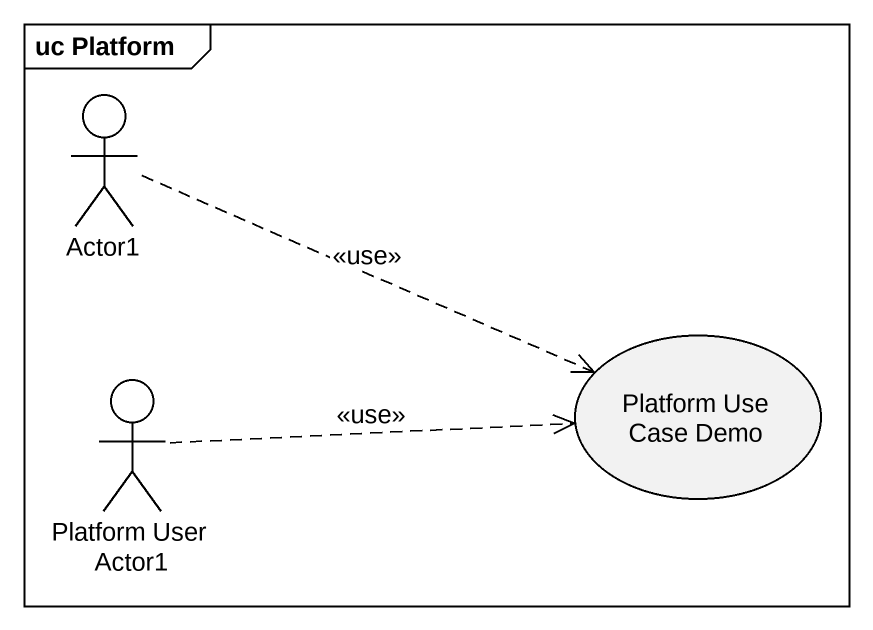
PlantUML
@startuml
mainframe uc Platform
actor Actor1
actor "Platform User Actor1" as Platform_User_Actor1
usecase "Platform Use Case Demo" as Platform_Use_Case_Demo
Actor1 .right.> Platform_Use_Case_Demo : <<use>>
Platform_User_Actor1 .right.> Platform_Use_Case_Demo : <<use>>
@enduml
